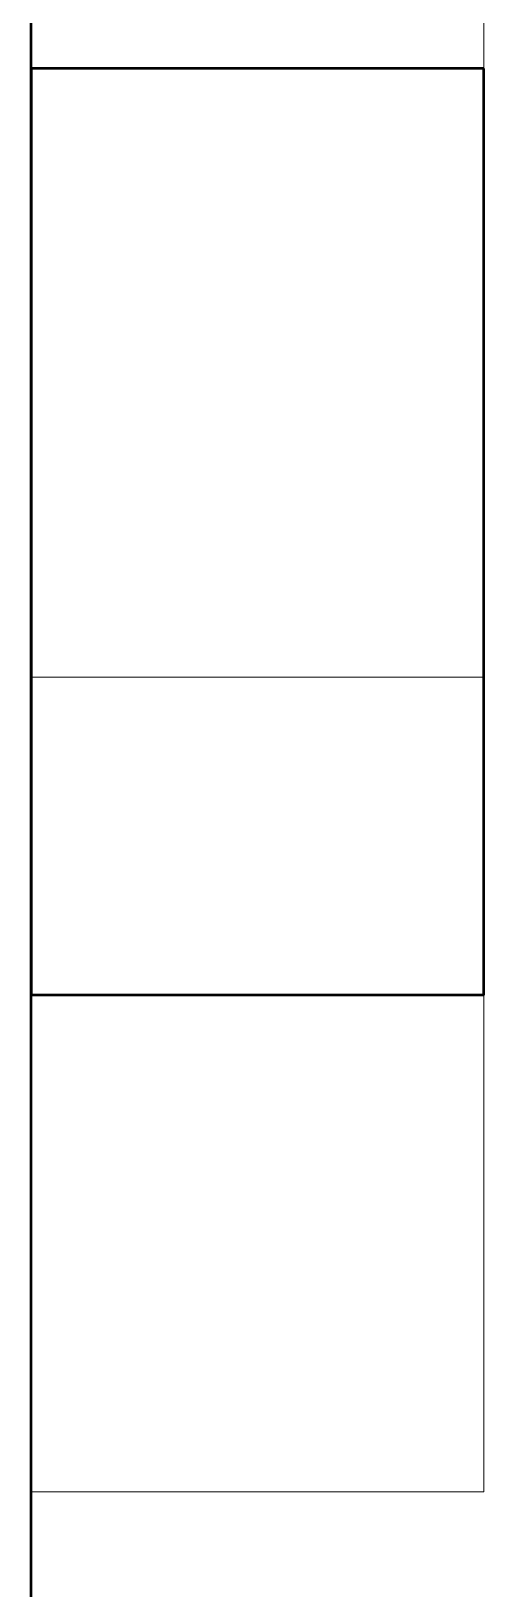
# Model space of a CAD drawing. Header units: metres. Extents: x 10 to 831, y 10 to 584.
# Drawn here: x 546 to 547.4, y 335.528 to 340.345 of the extents above; entities that cross this region are included whole.
import ezdxf

# ---------------------------------------------------------------- set-up
doc = ezdxf.new("R2010")
doc.units = ezdxf.units.M
doc.layers.add('CUT', color=7, linetype='Continuous', lineweight=50)
doc.layers.add('VIS', color=8, linetype='Continuous', lineweight=13)

msp = doc.modelspace()

# ---------------------------------------------------------------- linework, layer by layer
at = {"layer": 'CUT'}
for p, q in [((546, 288), (546, 384)), ((546, 340.2296), (546, 339.7588)), ((547.4, 340.2296), (546, 340.2296)), ((547.4, 339.7588), (547.4, 340.2296)), ((546, 339.7588), (546, 339.6568)), ((547.4, 339.6568), (547.4, 339.7588)), ((546, 339.6568), (546, 339.1908)), ((547.4, 339.1908), (547.4, 339.6568)), ((546, 339.1908), (546, 339.1036)), ((547.4, 339.1036), (547.4, 339.1908)), ((546, 339.1036), (546, 338.612)), ((547.4, 338.612), (547.4, 339.1036)), ((546, 338.612), (546, 338.5444)), ((547.4, 338.5444), (547.4, 338.612)), ((546, 338.5444), (546, 337.9908)), ((547.4, 337.9908), (547.4, 338.5444)), ((546, 337.9908), (546, 337.9516)), ((547.4, 337.9516), (547.4, 337.9908)), ((546, 337.9516), (546, 337.3632)), ((547.4, 337.3632), (547.4, 337.9516)), ((547.4, 337.3632), (546, 337.3632))]:
    msp.add_line(p, q, dxfattribs=at)
at = {"layer": 'VIS'}
for p, q in [((546, 288), (546, 384)), ((547.4, 336), (547.4, 348.8084)), ((547.4, 336), (547.4, 348.8084)), ((547.4, 348.8084), (547.4, 336)), ((547.4, 348.8084), (547.4, 336)), ((547.4, 336), (547.4, 345.6108)), ((547.4, 336), (547.4, 345.6108)), ((547.4, 336), (547.4, 345.6108)), ((547.4, 336), (547.4, 345.6108)), ((547.4, 336), (547.4, 345.6108)), ((547.4, 336), (547.4, 345.6108)), ((547.4, 342.5248), (547.4, 336)), ((547.4, 342.5248), (547.4, 336)), ((547.4, 342.5248), (547.4, 336)), ((547.4, 342.5248), (547.4, 336)), ((547.4, 342.5248), (547.4, 336)), ((547.4, 342.5248), (547.4, 336)), ((547.4, 342.4816), (547.4, 336)), ((547.4, 342.4816), (547.4, 336)), ((547.4, 342.1208), (547.4, 336)), ((547.4, 342.1208), (547.4, 336)), ((547.4, 336), (547.4, 341.8456)), ((547.4, 336), (547.4, 341.8456)), ((547.4, 336), (547.4, 341.8024)), ((547.4, 336), (547.4, 341.8024)), ((547.4, 341.768), (547.4, 336)), ((547.4, 341.768), (547.4, 336)), ((547.4, 341.708), (547.4, 336)), ((547.4, 341.708), (547.4, 336)), ((547.4, 336), (547.4, 341.536)), ((547.4, 336), (547.4, 341.536)), ((547.4, 341.4844), (547.4, 336)), ((547.4, 341.4844), (547.4, 336)), ((547.4, 341.4156), (547.4, 336)), ((547.4, 341.4156), (547.4, 336)), ((547.4, 341.2436), (547.4, 336)), ((547.4, 341.2436), (547.4, 336)), ((547.4, 340.0152), (547.4, 340.7968)), ((547.4, 340.0152), (547.4, 340.7968)), ((547.4, 340.6696), (547.4, 340.2084)), ((547.4, 340.6696), (547.4, 340.2084)), ((547.4, 340.4172), (547.4, 340.0612)), ((547.4, 340.4172), (547.4, 340.0612)), ((547.4, 340.0584), (547.4, 340.4152)), ((547.4, 340.0584), (547.4, 340.4152)), ((547.4, 340.0116), (547.4, 340.356)), ((547.4, 340.0116), (547.4, 340.356)), ((547.4, 340.0116), (547.4, 340.356)), ((547.4, 340.0116), (547.4, 340.356)), ((547.4, 340.0116), (547.4, 340.356)), ((547.4, 340.0116), (547.4, 340.356)), ((547.4, 340.21), (547.4, 340.3484)), ((547.4, 340.21), (547.4, 340.3484)), ((547.4, 340.3412), (547.4, 339.4212)), ((547.4, 340.3412), (547.4, 340.2972)), ((547.4, 340.3412), (547.4, 339.4212)), ((547.4, 340.3412), (547.4, 340.2972)), ((547.4, 340.3412), (547.4, 340.2972)), ((547.4, 340.3412), (547.4, 339.4212)), ((547.4, 340.3412), (547.4, 339.4212)), ((547.4, 340.3412), (547.4, 340.2972)), ((547.4, 340.3412), (547.4, 340.2972)), ((547.4, 340.3412), (547.4, 339.4212)), ((547.4, 340.3412), (547.4, 340.2972)), ((547.4, 340.3412), (547.4, 339.4212)), ((547.4, 340.2972), (547.4, 340.2552)), ((547.4, 340.2972), (547.4, 340.2552)), ((547.4, 340.2972), (547.4, 340.2552)), ((547.4, 340.2972), (547.4, 340.2552)), ((547.4, 340.2972), (547.4, 340.2552)), ((547.4, 340.2972), (547.4, 340.2552)), ((547.4, 340.2552), (547.4, 340.2152)), ((547.4, 340.2552), (547.4, 340.2152)), ((547.4, 340.2552), (547.4, 340.2152)), ((547.4, 340.2552), (547.4, 340.2152)), ((547.4, 340.2552), (547.4, 340.2152)), ((547.4, 340.2552), (547.4, 340.2152)), ((546, 340.2296), (546, 339.9304)), ((546, 340.2296), (547.4, 340.2296)), ((546, 340.2296), (546, 339.9304)), ((546, 340.2296), (546, 340.2296)), ((546, 340.2296), (546, 340.2296)), ((547.4, 340.2296), (546, 340.2296)), ((546, 340.2296), (546, 339.7588)), ((547.4, 340.2296), (547.4, 339.9304)), ((547.4, 340.2296), (547.4, 339.9304)), ((547.4, 340.2296), (547.4, 340.2296)), ((547.4, 340.2296), (547.4, 340.2296)), ((547.4, 339.7588), (547.4, 340.2296)), ((547.4, 340.2152), (547.4, 340.1776)), ((547.4, 340.2152), (547.4, 340.1776)), ((547.4, 340.2152), (547.4, 340.1776)), ((547.4, 340.2152), (547.4, 340.1776)), ((547.4, 340.2152), (547.4, 340.1776)), ((547.4, 340.2152), (547.4, 340.1776)), ((547.4, 340.06), (547.4, 340.21)), ((547.4, 340.06), (547.4, 340.21)), ((547.4, 340.2084), (547.4, 339.7136)), ((547.4, 340.2084), (547.4, 339.7136)), ((547.4, 340.1776), (547.4, 340.1416)), ((547.4, 340.1776), (547.4, 340.1416)), ((547.4, 340.1776), (547.4, 340.1416)), ((547.4, 340.1776), (547.4, 340.1416)), ((547.4, 340.1776), (547.4, 340.1416)), ((547.4, 340.1776), (547.4, 340.1416)), ((547.4, 340.1416), (547.4, 340.108)), ((547.4, 340.1416), (547.4, 340.108)), ((547.4, 340.1416), (547.4, 340.108)), ((547.4, 340.1416), (547.4, 340.108)), ((547.4, 340.1416), (547.4, 340.108)), ((547.4, 340.1416), (547.4, 340.108)), ((547.4, 340.108), (547.4, 340.076)), ((547.4, 340.108), (547.4, 340.076)), ((547.4, 340.108), (547.4, 340.076)), ((547.4, 340.108), (547.4, 340.076)), ((547.4, 340.108), (547.4, 340.076)), ((547.4, 340.108), (547.4, 340.076)), ((547.4, 340.076), (547.4, 340.0464)), ((547.4, 340.076), (547.4, 340.0464)), ((547.4, 340.076), (547.4, 340.0464)), ((547.4, 340.076), (547.4, 340.0464)), ((547.4, 340.076), (547.4, 340.0464)), ((547.4, 340.076), (547.4, 340.0464)), ((547.4, 340.0612), (547.4, 339.7312)), ((547.4, 340.0612), (547.4, 339.7312)), ((547.4, 339.898), (547.4, 340.06)), ((547.4, 339.898), (547.4, 340.06)), ((547.4, 339.7276), (547.4, 340.0584)), ((547.4, 339.7276), (547.4, 340.0584)), ((547.4, 340.0464), (547.4, 340.0184)), ((547.4, 340.0464), (547.4, 340.0184)), ((547.4, 340.0464), (547.4, 340.0184)), ((547.4, 340.0464), (547.4, 340.0184)), ((547.4, 340.0464), (547.4, 340.0184)), ((547.4, 340.0464), (547.4, 340.0184)), ((547.4, 340.0184), (547.4, 339.9924)), ((547.4, 340.0184), (547.4, 339.9924)), ((547.4, 340.0184), (547.4, 339.9924)), ((547.4, 340.0184), (547.4, 339.9924)), ((547.4, 340.0184), (547.4, 339.9924)), ((547.4, 340.0184), (547.4, 339.9924)), ((547.4, 339.3), (547.4, 340.0152)), ((547.4, 339.3), (547.4, 340.0152)), ((547.4, 339.6168), (547.4, 340.0116)), ((547.4, 339.6168), (547.4, 340.0116)), ((547.4, 339.6168), (547.4, 340.0116)), ((547.4, 339.6168), (547.4, 340.0116)), ((547.4, 339.6168), (547.4, 340.0116)), ((547.4, 339.6168), (547.4, 340.0116)), ((547.4, 339.9924), (547.4, 339.968)), ((547.4, 339.9924), (547.4, 339.968)), ((547.4, 339.9924), (547.4, 339.968)), ((547.4, 339.9924), (547.4, 339.968)), ((547.4, 339.9924), (547.4, 339.968)), ((547.4, 339.9924), (547.4, 339.968)), ((547.4, 339.968), (547.4, 339.9456)), ((547.4, 339.968), (547.4, 339.9456)), ((547.4, 339.968), (547.4, 339.9456)), ((547.4, 339.968), (547.4, 339.9456)), ((547.4, 339.968), (547.4, 339.9456)), ((547.4, 339.968), (547.4, 339.9456)), ((546, 339.9304), (546, 339.6572)), ((546, 339.9304), (546, 339.6572)), ((547.4, 339.9456), (547.4, 339.9084)), ((547.4, 339.9456), (547.4, 339.9084)), ((547.4, 339.9456), (547.4, 339.9084)), ((547.4, 339.9456), (547.4, 339.9084)), ((547.4, 339.9456), (547.4, 339.9084)), ((547.4, 339.9456), (547.4, 339.9084)), ((547.4, 339.9304), (547.4, 339.6572)), ((547.4, 339.9304), (547.4, 339.6572)), ((547.4, 339.9084), (547.4, 339.8604)), ((547.4, 339.9084), (547.4, 339.8604)), ((547.4, 339.9084), (547.4, 339.8604)), ((547.4, 339.9084), (547.4, 339.8604)), ((547.4, 339.9084), (547.4, 339.8604)), ((547.4, 339.9084), (547.4, 339.8604)), ((547.4, 339.7224), (547.4, 339.898)), ((547.4, 339.7224), (547.4, 339.898)), ((547.4, 339.8604), (547.4, 339.802)), ((547.4, 339.8604), (547.4, 339.802)), ((547.4, 339.8604), (547.4, 339.802)), ((547.4, 339.8604), (547.4, 339.802)), ((547.4, 339.8604), (547.4, 339.802)), ((547.4, 339.8604), (547.4, 339.802)), ((547.4, 339.802), (547.4, 339.7332)), ((547.4, 339.802), (547.4, 339.7332)), ((547.4, 339.802), (547.4, 339.7332)), ((547.4, 339.802), (547.4, 339.7332)), ((547.4, 339.802), (547.4, 339.7332)), ((547.4, 339.802), (547.4, 339.7332)), ((546, 339.6568), (546, 339.7588)), ((547.4, 339.7588), (547.4, 339.6568)), ((547.4, 339.7332), (547.4, 339.654)), ((547.4, 339.7332), (547.4, 339.654)), ((547.4, 339.7332), (547.4, 339.654)), ((547.4, 339.7332), (547.4, 339.654)), ((547.4, 339.7332), (547.4, 339.654)), ((547.4, 339.7332), (547.4, 339.654)), ((547.4, 339.7312), (547.4, 339.4284)), ((547.4, 339.7312), (547.4, 339.4284)), ((547.4, 339.4244), (547.4, 339.7276)), ((547.4, 339.4244), (547.4, 339.7276)), ((547.4, 339.5236), (547.4, 339.7224)), ((547.4, 339.5236), (547.4, 339.7224)), ((547.4, 339.7136), (547.4, 339.126)), ((547.4, 339.7136), (547.4, 339.126)), ((547.4, 336), (547.4, 339.6708)), ((547.4, 336), (547.4, 339.6708)), ((547.4, 339.6708), (547.4, 338.914)), ((547.4, 339.6708), (547.4, 338.914)), ((546, 339.6572), (546, 339.4096)), ((546, 339.6572), (546, 339.4096)), ((546, 339.6568), (546, 339.1908)), ((547.4, 339.6572), (547.4, 339.4096)), ((547.4, 339.6572), (547.4, 339.4096)), ((547.4, 339.1908), (547.4, 339.6568)), ((547.4, 339.654), (547.4, 339.5644)), ((547.4, 339.654), (547.4, 339.5644)), ((547.4, 339.654), (547.4, 339.5644)), ((547.4, 339.654), (547.4, 339.5644)), ((547.4, 339.654), (547.4, 339.5644)), ((547.4, 339.654), (547.4, 339.5644)), ((547.4, 339.1688), (547.4, 339.6168)), ((547.4, 339.1688), (547.4, 339.6168)), ((547.4, 339.1688), (547.4, 339.6168)), ((547.4, 339.1688), (547.4, 339.6168)), ((547.4, 339.1688), (547.4, 339.6168)), ((547.4, 339.1688), (547.4, 339.6168)), ((547.4, 339.5644), (547.4, 339.464)), ((547.4, 339.5644), (547.4, 339.464)), ((547.4, 339.5644), (547.4, 339.464)), ((547.4, 339.5644), (547.4, 339.464)), ((547.4, 339.5644), (547.4, 339.464)), ((547.4, 339.5644), (547.4, 339.464)), ((547.4, 339.3368), (547.4, 339.5236)), ((547.4, 339.3368), (547.4, 339.5236)), ((547.4, 339.464), (547.4, 339.3528)), ((547.4, 339.464), (547.4, 339.3528)), ((547.4, 339.464), (547.4, 339.3528)), ((547.4, 339.464), (547.4, 339.3528)), ((547.4, 339.464), (547.4, 339.3528)), ((547.4, 339.464), (547.4, 339.3528)), ((547.4, 339.4284), (547.4, 339.1548)), ((547.4, 339.4284), (547.4, 339.1548)), ((546, 339.4096), (546, 339.1872)), ((546, 339.4096), (546, 339.1872)), ((547.4, 339.1512), (547.4, 339.4244)), ((547.4, 339.1512), (547.4, 339.4244)), ((547.4, 339.1912), (547.4, 339.4212)), ((547.4, 339.1912), (547.4, 339.4212)), ((547.4, 339.1912), (547.4, 339.4212)), ((547.4, 339.1912), (547.4, 339.4212)), ((547.4, 339.1912), (547.4, 339.4212)), ((547.4, 339.1912), (547.4, 339.4212)), ((547.4, 339.4096), (547.4, 339.1872)), ((547.4, 339.4096), (547.4, 339.1872)), ((547.4, 339.3528), (547.4, 339.2312)), ((547.4, 339.3528), (547.4, 339.2312)), ((547.4, 339.3528), (547.4, 339.2312)), ((547.4, 339.3528), (547.4, 339.2312)), ((547.4, 339.3528), (547.4, 339.2312)), ((547.4, 339.3528), (547.4, 339.2312)), ((547.4, 339.1628), (547.4, 339.3368)), ((547.4, 339.1628), (547.4, 339.3368)), ((547.4, 338.6512), (547.4, 339.3)), ((547.4, 338.6512), (547.4, 339.3)), ((546, 339.1036), (546, 339.1908)), ((546, 339.1872), (546, 338.9912)), ((546, 339.1872), (546, 338.9912)), ((547.4, 339.2312), (547.4, 339.0992)), ((547.4, 339.2312), (547.4, 339.0992)), ((547.4, 339.2312), (547.4, 339.0992)), ((547.4, 339.2312), (547.4, 339.0992)), ((547.4, 339.2312), (547.4, 339.0992)), ((547.4, 339.2312), (547.4, 339.0992)), ((547.4, 338.974), (547.4, 339.1912)), ((547.4, 338.974), (547.4, 339.1912)), ((547.4, 338.974), (547.4, 339.1912)), ((547.4, 338.974), (547.4, 339.1912)), ((547.4, 338.974), (547.4, 339.1912)), ((547.4, 338.974), (547.4, 339.1912)), ((547.4, 339.1908), (547.4, 339.1036)), ((547.4, 339.1872), (547.4, 338.9912)), ((547.4, 339.1872), (547.4, 338.9912)), ((547.4, 339.1688), (547.4, 338.6648)), ((547.4, 339.1688), (547.4, 338.6648)), ((547.4, 339.1688), (547.4, 338.6648)), ((547.4, 339.1688), (547.4, 338.6648)), ((547.4, 339.1688), (547.4, 338.6648)), ((547.4, 339.1688), (547.4, 338.6648)), ((547.4, 339.0028), (547.4, 339.1628)), ((547.4, 339.0028), (547.4, 339.1628)), ((547.4, 339.1548), (547.4, 338.912)), ((547.4, 339.1548), (547.4, 338.912)), ((547.4, 338.9088), (547.4, 339.1512)), ((547.4, 338.9088), (547.4, 339.1512)), ((546, 339.1036), (546, 338.612)), ((547.4, 339.126), (547.4, 338.5812)), ((547.4, 339.126), (547.4, 338.5812)), ((547.4, 338.612), (547.4, 339.1036)), ((547.4, 339.0992), (547.4, 338.956)), ((547.4, 339.0992), (547.4, 338.956)), ((547.4, 339.0992), (547.4, 338.956)), ((547.4, 339.0992), (547.4, 338.956)), ((547.4, 339.0992), (547.4, 338.956)), ((547.4, 339.0992), (547.4, 338.956)), ((547.4, 338.8576), (547.4, 339.0028)), ((547.4, 338.8576), (547.4, 339.0028)), ((546, 338.9912), (546, 338.8208)), ((546, 338.9912), (546, 338.8208)), ((547.4, 338.9912), (547.4, 338.8208)), ((547.4, 338.9912), (547.4, 338.8208)), ((547.4, 338.7712), (547.4, 338.974)), ((547.4, 338.7712), (547.4, 338.974)), ((547.4, 338.7712), (547.4, 338.974)), ((547.4, 338.7712), (547.4, 338.974)), ((547.4, 338.7712), (547.4, 338.974)), ((547.4, 338.7712), (547.4, 338.974)), ((547.4, 338.956), (547.4, 338.8024)), ((547.4, 338.956), (547.4, 338.8024)), ((547.4, 338.956), (547.4, 338.8024)), ((547.4, 338.956), (547.4, 338.8024)), ((547.4, 338.956), (547.4, 338.8024)), ((547.4, 338.956), (547.4, 338.8024)), ((547.4, 338.914), (547.4, 336)), ((547.4, 338.914), (547.4, 336)), ((547.4, 338.912), (547.4, 338.702)), ((547.4, 338.912), (547.4, 338.702)), ((547.4, 338.6992), (547.4, 338.9088)), ((547.4, 338.6992), (547.4, 338.9088)), ((547.4, 338.7284), (547.4, 338.8576)), ((547.4, 338.7284), (547.4, 338.8576)), ((546, 338.8208), (546, 338.6764)), ((546, 338.8208), (546, 338.6764)), ((547.4, 338.8208), (547.4, 338.6764)), ((547.4, 338.8208), (547.4, 338.6764)), ((547.4, 338.8024), (547.4, 338.6476)), ((547.4, 338.8024), (547.4, 338.6476)), ((547.4, 338.8024), (547.4, 338.6476)), ((547.4, 338.8024), (547.4, 338.6476)), ((547.4, 338.8024), (547.4, 338.6476)), ((547.4, 338.8024), (547.4, 338.6476)), ((547.4, 338.5844), (547.4, 338.7712)), ((547.4, 338.5844), (547.4, 338.7712)), ((547.4, 338.5844), (547.4, 338.7712)), ((547.4, 338.5844), (547.4, 338.7712)), ((547.4, 338.5844), (547.4, 338.7712)), ((547.4, 338.5844), (547.4, 338.7712)), ((547.4, 338.616), (547.4, 338.7284)), ((547.4, 338.616), (547.4, 338.7284)), ((546, 338.6764), (546, 338.558)), ((546, 338.6764), (546, 338.558)), ((547.4, 338.702), (547.4, 338.526)), ((547.4, 338.702), (547.4, 338.526)), ((547.4, 338.524), (547.4, 338.6992)), ((547.4, 338.524), (547.4, 338.6992)), ((547.4, 338.6764), (547.4, 338.558)), ((547.4, 338.6764), (547.4, 338.558)), ((547.4, 338.21), (547.4, 338.6648)), ((547.4, 338.21), (547.4, 338.6648)), ((547.4, 338.21), (547.4, 338.6648)), ((547.4, 338.21), (547.4, 338.6648)), ((547.4, 338.21), (547.4, 338.6648)), ((547.4, 338.21), (547.4, 338.6648)), ((546, 338.5444), (546, 338.612)), ((547.4, 338.0696), (547.4, 338.6512)), ((547.4, 338.0696), (547.4, 338.6512)), ((547.4, 338.6476), (547.4, 338.5052)), ((547.4, 338.6476), (547.4, 338.5052)), ((547.4, 338.6476), (547.4, 338.5052)), ((547.4, 338.6476), (547.4, 338.5052)), ((547.4, 338.6476), (547.4, 338.5052)), ((547.4, 338.6476), (547.4, 338.5052)), ((547.4, 338.522), (547.4, 338.616)), ((547.4, 338.522), (547.4, 338.616)), ((547.4, 338.612), (547.4, 338.5444)), ((547.4, 338.4144), (547.4, 338.5844)), ((547.4, 338.4144), (547.4, 338.5844)), ((547.4, 338.4144), (547.4, 338.5844)), ((547.4, 338.4144), (547.4, 338.5844)), ((547.4, 338.4144), (547.4, 338.5844)), ((547.4, 338.4144), (547.4, 338.5844)), ((547.4, 338.5812), (547.4, 338.08)), ((547.4, 338.5812), (547.4, 338.08)), ((546, 338.558), (546, 338.4656)), ((546, 338.558), (546, 338.4656)), ((546, 338.5444), (546, 337.9908)), ((547.4, 338.558), (547.4, 338.4656)), ((547.4, 338.558), (547.4, 338.4656)), ((547.4, 337.9908), (547.4, 338.5444)), ((547.4, 338.526), (547.4, 338.3864)), ((547.4, 338.526), (547.4, 338.3864)), ((547.4, 338.3852), (547.4, 338.524)), ((547.4, 338.3852), (547.4, 338.524)), ((547.4, 338.4468), (547.4, 338.522)), ((547.4, 338.4468), (547.4, 338.522)), ((546, 338.4656), (546, 338.3996)), ((546, 338.4656), (546, 338.3996)), ((547.4, 338.5052), (547.4, 338.376)), ((547.4, 338.5052), (547.4, 338.376)), ((547.4, 338.5052), (547.4, 338.376)), ((547.4, 338.5052), (547.4, 338.376)), ((547.4, 338.5052), (547.4, 338.376)), ((547.4, 338.5052), (547.4, 338.376)), ((547.4, 338.4656), (547.4, 338.3996)), ((547.4, 338.4656), (547.4, 338.3996)), ((547.4, 338.392), (547.4, 338.4468)), ((547.4, 338.392), (547.4, 338.4468)), ((547.4, 338.2628), (547.4, 338.4144)), ((547.4, 338.2628), (547.4, 338.4144)), ((547.4, 338.2628), (547.4, 338.4144)), ((547.4, 338.2628), (547.4, 338.4144)), ((547.4, 338.2628), (547.4, 338.4144)), ((547.4, 338.2628), (547.4, 338.4144)), ((546, 338.3996), (546, 338.36)), ((546, 338.3996), (546, 338.36)), ((547.4, 338.3996), (547.4, 338.36)), ((547.4, 338.3996), (547.4, 338.36)), ((547.4, 338.3584), (547.4, 338.392)), ((547.4, 338.3584), (547.4, 338.392)), ((547.4, 338.3864), (547.4, 338.2844)), ((547.4, 338.3864), (547.4, 338.2844)), ((547.4, 338.2836), (547.4, 338.3852)), ((547.4, 338.2836), (547.4, 338.3852)), ((547.4, 338.376), (547.4, 338.2596)), ((547.4, 338.376), (547.4, 338.2596)), ((547.4, 338.376), (547.4, 338.2596)), ((547.4, 338.376), (547.4, 338.2596)), ((547.4, 338.376), (547.4, 338.2596)), ((547.4, 338.376), (547.4, 338.2596)), ((546, 338.36), (546, 338.3468)), ((546, 338.36), (546, 338.3468)), ((546, 338.3468), (546, 338.3524)), ((546, 338.3468), (546, 338.3524)), ((546, 338.3468), (547.4, 338.3468)), ((547.4, 338.36), (547.4, 338.3468)), ((547.4, 338.36), (547.4, 338.3468)), ((547.4, 338.3468), (547.4, 338.3584)), ((547.4, 338.3468), (547.4, 338.3584)), ((547.4, 338.2844), (547.4, 338.222)), ((547.4, 338.2844), (547.4, 338.222)), ((547.4, 338.2216), (547.4, 338.2836)), ((547.4, 338.2216), (547.4, 338.2836)), ((547.4, 338.1312), (547.4, 338.2628)), ((547.4, 338.1312), (547.4, 338.2628)), ((547.4, 338.1312), (547.4, 338.2628)), ((547.4, 338.1312), (547.4, 338.2628)), ((547.4, 338.1312), (547.4, 338.2628)), ((547.4, 338.1312), (547.4, 338.2628)), ((547.4, 338.2596), (547.4, 338.1564)), ((547.4, 338.2596), (547.4, 338.1564)), ((547.4, 338.2596), (547.4, 338.1564)), ((547.4, 338.2596), (547.4, 338.1564)), ((547.4, 338.2596), (547.4, 338.1564)), ((547.4, 338.2596), (547.4, 338.1564)), ((547.4, 338.222), (547.4, 338.2008)), ((547.4, 338.222), (547.4, 338.2008)), ((547.4, 338.2008), (547.4, 338.2216)), ((547.4, 338.2008), (547.4, 338.2216)), ((547.4, 337.7952), (547.4, 338.21)), ((547.4, 337.7952), (547.4, 338.21)), ((547.4, 337.7952), (547.4, 338.21)), ((547.4, 337.7952), (547.4, 338.21)), ((547.4, 337.7952), (547.4, 338.21)), ((547.4, 337.7952), (547.4, 338.21)), ((547.4, 338.1564), (547.4, 338.0664)), ((547.4, 338.1564), (547.4, 338.0664)), ((547.4, 338.1564), (547.4, 338.0664)), ((547.4, 338.1564), (547.4, 338.0664)), ((547.4, 338.1564), (547.4, 338.0664)), ((547.4, 338.1564), (547.4, 338.0664)), ((547.4, 338.0204), (547.4, 338.1312)), ((547.4, 338.0204), (547.4, 338.1312)), ((547.4, 338.0204), (547.4, 338.1312)), ((547.4, 338.0204), (547.4, 338.1312)), ((547.4, 338.0204), (547.4, 338.1312)), ((547.4, 338.0204), (547.4, 338.1312)), ((546, 338.08), (546, 337.6252)), ((546, 338.08), (546, 337.6252)), ((547.4, 338.08), (547.4, 337.6252)), ((547.4, 338.08), (547.4, 337.6252)), ((547.4, 337.5548), (547.4, 338.0696)), ((547.4, 337.5548), (547.4, 338.0696)), ((547.4, 338.0664), (547.4, 337.99)), ((547.4, 338.0664), (547.4, 337.99)), ((547.4, 338.0664), (547.4, 337.99)), ((547.4, 338.0664), (547.4, 337.99)), ((547.4, 338.0664), (547.4, 337.99)), ((547.4, 338.0664), (547.4, 337.99)), ((546, 337.9516), (546, 337.9908)), ((547.4, 337.932), (547.4, 338.0204)), ((547.4, 337.932), (547.4, 338.0204)), ((547.4, 337.932), (547.4, 338.0204)), ((547.4, 337.932), (547.4, 338.0204)), ((547.4, 337.932), (547.4, 338.0204)), ((547.4, 337.932), (547.4, 338.0204)), ((547.4, 337.9908), (547.4, 337.9516)), ((547.4, 337.99), (547.4, 337.9268)), ((547.4, 337.99), (547.4, 337.9268)), ((547.4, 337.99), (547.4, 337.9268)), ((547.4, 337.99), (547.4, 337.9268)), ((547.4, 337.99), (547.4, 337.9268)), ((547.4, 337.99), (547.4, 337.9268)), ((546, 337.9516), (546, 337.3632)), ((547.4, 337.3632), (547.4, 337.9516)), ((547.4, 337.8672), (547.4, 337.932)), ((547.4, 337.8672), (547.4, 337.932)), ((547.4, 337.8672), (547.4, 337.932)), ((547.4, 337.8672), (547.4, 337.932)), ((547.4, 337.8672), (547.4, 337.932)), ((547.4, 337.8672), (547.4, 337.932)), ((547.4, 337.9268), (547.4, 337.8776)), ((547.4, 337.9268), (547.4, 337.8776)), ((547.4, 337.9268), (547.4, 337.8776)), ((547.4, 337.9268), (547.4, 337.8776)), ((547.4, 337.9268), (547.4, 337.8776)), ((547.4, 337.9268), (547.4, 337.8776)), ((547.4, 337.8776), (547.4, 337.8424)), ((547.4, 337.8776), (547.4, 337.8424)), ((547.4, 337.8776), (547.4, 337.8424)), ((547.4, 337.8776), (547.4, 337.8424)), ((547.4, 337.8776), (547.4, 337.8424)), ((547.4, 337.8776), (547.4, 337.8424)), ((547.4, 337.8276), (547.4, 337.8672)), ((547.4, 337.8276), (547.4, 337.8672)), ((547.4, 337.8276), (547.4, 337.8672)), ((547.4, 337.8276), (547.4, 337.8672)), ((547.4, 337.8276), (547.4, 337.8672)), ((547.4, 337.8276), (547.4, 337.8672)), ((547.4, 337.8424), (547.4, 337.8208)), ((547.4, 337.8424), (547.4, 337.8208)), ((547.4, 337.8424), (547.4, 337.8208)), ((547.4, 337.8424), (547.4, 337.8208)), ((547.4, 337.8424), (547.4, 337.8208)), ((547.4, 337.8424), (547.4, 337.8208)), ((547.4, 337.814), (547.4, 337.8276)), ((547.4, 337.814), (547.4, 337.8276)), ((547.4, 337.814), (547.4, 337.8276)), ((547.4, 337.814), (547.4, 337.8276)), ((547.4, 337.814), (547.4, 337.8276)), ((547.4, 337.814), (547.4, 337.8276)), ((547.4, 337.8208), (547.4, 337.814)), ((547.4, 337.8208), (547.4, 337.814)), ((547.4, 337.8208), (547.4, 337.814)), ((547.4, 337.8208), (547.4, 337.814)), ((547.4, 337.8208), (547.4, 337.814)), ((547.4, 337.8208), (547.4, 337.814)), ((547.4, 337.42), (547.4, 337.7952)), ((547.4, 337.42), (547.4, 337.7952)), ((547.4, 337.42), (547.4, 337.7952)), ((547.4, 337.42), (547.4, 337.7952)), ((547.4, 337.42), (547.4, 337.7952)), ((547.4, 337.42), (547.4, 337.7952)), ((546, 337.6252), (546, 337.4212)), ((546, 337.6252), (546, 337.4212)), ((547.4, 337.6252), (547.4, 337.2172)), ((547.4, 337.6252), (547.4, 337.2172)), ((547.4, 336), (547.4, 337.556)), ((547.4, 337.556), (547.4, 337.556)), ((547.4, 337.556), (547.4, 337.556)), ((547.4, 337.556), (547.4, 337.3404)), ((547.4, 336), (547.4, 337.556)), ((547.4, 337.556), (547.4, 337.3404)), ((547.4, 337.108), (547.4, 337.5548)), ((547.4, 337.108), (547.4, 337.5548)), ((547.4, 337.0852), (547.4, 337.42)), ((547.4, 337.0852), (547.4, 337.42)), ((547.4, 337.0852), (547.4, 337.42)), ((547.4, 337.0852), (547.4, 337.42)), ((547.4, 337.0852), (547.4, 337.42)), ((547.4, 337.0852), (547.4, 337.42)), ((546, 337.316), (546, 337.3632)), ((546, 337.316), (546, 337.3632)), ((547.4, 337.3632), (546, 337.3632)), ((547.4, 337.316), (547.4, 337.3632)), ((547.4, 337.316), (547.4, 337.3632)), ((546, 336.92), (546, 337.316)), ((546, 336.92), (546, 337.316)), ((547.4, 337.3496), (547.4, 337.112)), ((547.4, 337.3496), (547.4, 337.3496)), ((547.4, 336), (547.4, 337.3496)), ((547.4, 337.3496), (547.4, 337.112)), ((547.4, 336), (547.4, 337.3496)), ((547.4, 337.3496), (547.4, 337.112)), ((547.4, 336), (547.4, 337.3496)), ((547.4, 337.3496), (547.4, 337.112)), ((547.4, 337.3496), (547.4, 337.3496)), ((547.4, 336), (547.4, 337.3496)), ((547.4, 337.3496), (547.4, 337.3496)), ((547.4, 337.3496), (547.4, 337.3496)), ((547.4, 337.3496), (547.4, 337.112)), ((547.4, 336), (547.4, 337.3496)), ((547.4, 337.3496), (547.4, 337.3496)), ((547.4, 337.3496), (547.4, 337.3496)), ((547.4, 336), (547.4, 337.3496)), ((547.4, 337.3496), (547.4, 337.112)), ((547.4, 337.3404), (547.4, 337.1292)), ((547.4, 337.3404), (547.4, 337.1292)), ((547.4, 336.92), (547.4, 337.316)), ((547.4, 336.92), (547.4, 337.316)), ((547.4, 337.2172), (547.4, 336.8584)), ((547.4, 337.2172), (547.4, 336.8584)), ((547.4, 337.1292), (547.4, 336.9252)), ((547.4, 337.1292), (547.4, 336.9252)), ((547.4, 337.112), (547.4, 336.8936)), ((547.4, 337.112), (547.4, 336.8936)), ((547.4, 337.112), (547.4, 336.8936)), ((547.4, 337.112), (547.4, 336.8936)), ((547.4, 337.112), (547.4, 336.8936)), ((547.4, 337.112), (547.4, 336.8936)), ((547.4, 336.7288), (547.4, 337.108)), ((547.4, 336.7288), (547.4, 337.108)), ((547.4, 336.7896), (547.4, 337.0852)), ((547.4, 336.7896), (547.4, 337.0852)), ((547.4, 336.7896), (547.4, 337.0852)), ((547.4, 336.7896), (547.4, 337.0852)), ((547.4, 336.7896), (547.4, 337.0852)), ((547.4, 336.7896), (547.4, 337.0852)), ((547.4, 336.9252), (547.4, 336.7312)), ((547.4, 336.9252), (547.4, 336.7312)), ((546, 336.5852), (546, 336.92)), ((546, 336.5852), (546, 336.92)), ((547.4, 336.5852), (547.4, 336.92)), ((547.4, 336.5852), (547.4, 336.92)), ((547.4, 336.8936), (547.4, 336.6948)), ((547.4, 336.8936), (547.4, 336.6948)), ((547.4, 336.8936), (547.4, 336.6948)), ((547.4, 336.8936), (547.4, 336.6948)), ((547.4, 336.8936), (547.4, 336.6948)), ((547.4, 336.8936), (547.4, 336.6948)), ((547.4, 336.8584), (547.4, 336.5504)), ((547.4, 336.8584), (547.4, 336.5504)), ((547.4, 336.534), (547.4, 336.7896)), ((547.4, 336.534), (547.4, 336.7896)), ((547.4, 336.534), (547.4, 336.7896)), ((547.4, 336.534), (547.4, 336.7896)), ((547.4, 336.534), (547.4, 336.7896)), ((547.4, 336.534), (547.4, 336.7896)), ((547.4, 336.7312), (547.4, 336.5496)), ((547.4, 336.7312), (547.4, 336.5496)), ((547.4, 336.4176), (547.4, 336.7288)), ((547.4, 336.4176), (547.4, 336.7288)), ((547.4, 336.6948), (547.4, 336.5156)), ((547.4, 336.6948), (547.4, 336.5156)), ((547.4, 336.6948), (547.4, 336.5156)), ((547.4, 336.6948), (547.4, 336.5156)), ((547.4, 336.6948), (547.4, 336.5156)), ((547.4, 336.6948), (547.4, 336.5156)), ((546, 336.312), (546, 336.5852)), ((546, 336.312), (546, 336.5852)), ((547.4, 336.312), (547.4, 336.5852)), ((547.4, 336.312), (547.4, 336.5852)), ((547.4, 336.5504), (547.4, 336.2948)), ((547.4, 336.5504), (547.4, 336.2948)), ((547.4, 336.5496), (547.4, 336.3836)), ((547.4, 336.5496), (547.4, 336.3836)), ((547.4, 336.318), (547.4, 336.534)), ((547.4, 336.318), (547.4, 336.534)), ((547.4, 336.318), (547.4, 336.534)), ((547.4, 336.318), (547.4, 336.534)), ((547.4, 336.318), (547.4, 336.534)), ((547.4, 336.318), (547.4, 336.534)), ((547.4, 336.5156), (547.4, 336.3568)), ((547.4, 336.5156), (547.4, 336.3568)), ((547.4, 336.5156), (547.4, 336.3568)), ((547.4, 336.5156), (547.4, 336.3568)), ((547.4, 336.5156), (547.4, 336.3568)), ((547.4, 336.5156), (547.4, 336.3568)), ((547.4, 336.1752), (547.4, 336.4176)), ((547.4, 336.1752), (547.4, 336.4176)), ((547.4, 336.3836), (547.4, 336.2356)), ((547.4, 336.3836), (547.4, 336.2356)), ((547.4, 336.3568), (547.4, 336.218)), ((547.4, 336.3568), (547.4, 336.218)), ((547.4, 336.3568), (547.4, 336.218)), ((547.4, 336.3568), (547.4, 336.218)), ((547.4, 336.3568), (547.4, 336.218)), ((547.4, 336.3568), (547.4, 336.218)), ((546, 336.1), (546, 336.312)), ((546, 336.1), (546, 336.312)), ((547.4, 336.1412), (547.4, 336.318)), ((547.4, 336.1412), (547.4, 336.318)), ((547.4, 336.1412), (547.4, 336.318)), ((547.4, 336.1412), (547.4, 336.318)), ((547.4, 336.1412), (547.4, 336.318)), ((547.4, 336.1412), (547.4, 336.318)), ((547.4, 336.1), (547.4, 336.312)), ((547.4, 336.1), (547.4, 336.312)), ((547.4, 336.2948), (547.4, 336.0932)), ((547.4, 336.2948), (547.4, 336.0932)), ((547.4, 336.2356), (547.4, 336.1084)), ((547.4, 336.2356), (547.4, 336.1084)), ((547.4, 336.218), (547.4, 336.1)), ((547.4, 336.218), (547.4, 336.1)), ((547.4, 336.218), (547.4, 336.1)), ((547.4, 336.218), (547.4, 336.1)), ((547.4, 336.218), (547.4, 336.1)), ((547.4, 336.218), (547.4, 336.1)), ((547.4, 336.0016), (547.4, 336.1752)), ((547.4, 336.0016), (547.4, 336.1752)), ((547.4, 336.004), (547.4, 336.1412)), ((547.4, 336.004), (547.4, 336.1412)), ((547.4, 336.004), (547.4, 336.1412)), ((547.4, 336.004), (547.4, 336.1412)), ((547.4, 336.004), (547.4, 336.1412)), ((547.4, 336.004), (547.4, 336.1412)), ((547.4, 336.1084), (547.4, 336.0048)), ((547.4, 336.1084), (547.4, 336.0048)), ((546, 335.9488), (546, 336.1)), ((546, 335.9488), (546, 336.1)), ((547.4, 336.1), (547.4, 336.0028)), ((547.4, 335.9488), (547.4, 336.1)), ((547.4, 335.9488), (547.4, 336.1)), ((547.4, 336.1), (547.4, 336.0028)), ((547.4, 336.1), (547.4, 336.0028)), ((547.4, 336.1), (547.4, 336.0028)), ((547.4, 336.1), (547.4, 336.0028)), ((547.4, 336.1), (547.4, 336.0028)), ((547.4, 336.0932), (547.4, 335.9468)), ((547.4, 336.0932), (547.4, 335.9468)), ((547.4, 336.0048), (547.4, 335.9276)), ((547.4, 336.0048), (547.4, 335.9276)), ((547.4, 335.9064), (547.4, 336.004)), ((547.4, 335.9064), (547.4, 336.004)), ((547.4, 335.9064), (547.4, 336.004)), ((547.4, 335.9064), (547.4, 336.004)), ((547.4, 335.9064), (547.4, 336.004)), ((547.4, 335.9064), (547.4, 336.004)), ((547.4, 336.0028), (547.4, 335.9268)), ((547.4, 336.0028), (547.4, 335.9268)), ((547.4, 336.0028), (547.4, 335.9268)), ((547.4, 336.0028), (547.4, 335.9268)), ((547.4, 336.0028), (547.4, 335.9268)), ((547.4, 336.0028), (547.4, 335.9268)), ((547.4, 335.8972), (547.4, 336.0016)), ((547.4, 335.8972), (547.4, 336.0016)), ((547.4, 336), (547.4, 336)), ((547.4, 336), (547.4, 336)), ((547.4, 336), (547.4, 336)), ((547.4, 336), (547.4, 336)), ((547.4, 336), (547.4, 336)), ((547.4, 336), (547.4, 336)), ((547.4, 336), (547.4, 336)), ((547.4, 336), (547.4, 336)), ((547.4, 336), (547.4, 336)), ((547.4, 336), (547.4, 336)), ((547.4, 336), (547.4, 336)), ((547.4, 336), (547.4, 336)), ((547.4, 336), (547.4, 336)), ((547.4, 336), (547.4, 336)), ((547.4, 336), (547.4, 336)), ((547.4, 336), (547.4, 336)), ((547.4, 336), (547.4, 336)), ((547.4, 336), (547.4, 336)), ((547.4, 336), (547.4, 336)), ((547.4, 336), (547.4, 336)), ((547.4, 336), (547.4, 336)), ((547.4, 336), (547.4, 336)), ((547.4, 336), (547.4, 336)), ((547.4, 336), (547.4, 336)), ((546, 335.8584), (546, 335.9488)), ((546, 335.8584), (546, 335.9488)), ((547.4, 335.8584), (547.4, 335.9488)), ((547.4, 335.8584), (547.4, 335.9488)), ((547.4, 335.9468), (547.4, 335.858)), ((547.4, 335.9468), (547.4, 335.858)), ((547.4, 335.9276), (547.4, 335.8792)), ((547.4, 335.9276), (547.4, 335.8792)), ((547.4, 335.9268), (547.4, 335.872)), ((547.4, 335.9268), (547.4, 335.872)), ((547.4, 335.9268), (547.4, 335.872)), ((547.4, 335.9268), (547.4, 335.872)), ((547.4, 335.9268), (547.4, 335.872)), ((547.4, 335.9268), (547.4, 335.872)), ((547.4, 335.8476), (547.4, 335.9064)), ((547.4, 335.8476), (547.4, 335.9064)), ((547.4, 335.8476), (547.4, 335.9064)), ((547.4, 335.8476), (547.4, 335.9064)), ((547.4, 335.8476), (547.4, 335.9064)), ((547.4, 335.8476), (547.4, 335.9064)), ((547.4, 335.8624), (547.4, 335.8972)), ((547.4, 335.8624), (547.4, 335.8972)), ((547.4, 335.8792), (547.4, 335.8624)), ((547.4, 335.8792), (547.4, 335.8624)), ((547.4, 335.872), (547.4, 335.8392)), ((547.4, 335.872), (547.4, 335.8392)), ((547.4, 335.872), (547.4, 335.8392)), ((547.4, 335.872), (547.4, 335.8392)), ((547.4, 335.872), (547.4, 335.8392)), ((547.4, 335.872), (547.4, 335.8392)), ((546, 335.828), (546, 335.8584)), ((546, 335.828), (546, 335.8584)), ((546, 328.64), (546, 335.84)), ((546, 335.828), (547.4, 335.828)), ((547.4, 335.828), (547.4, 335.8584)), ((547.4, 335.828), (547.4, 335.8584)), ((547.4, 335.858), (547.4, 335.828)), ((547.4, 335.858), (547.4, 335.828)), ((547.4, 335.828), (547.4, 335.8476)), ((547.4, 335.828), (547.4, 335.8476)), ((547.4, 335.828), (547.4, 335.8476)), ((547.4, 335.828), (547.4, 335.8476)), ((547.4, 335.828), (547.4, 335.8476)), ((547.4, 335.828), (547.4, 335.8476)), ((547.4, 335.8392), (547.4, 335.828)), ((547.4, 335.8392), (547.4, 335.828)), ((547.4, 335.8392), (547.4, 335.828)), ((547.4, 335.8392), (547.4, 335.828)), ((547.4, 335.8392), (547.4, 335.828)), ((547.4, 335.8392), (547.4, 335.828))]:
    msp.add_line(p, q, dxfattribs=at)

doc.saveas('drawing.dxf')
